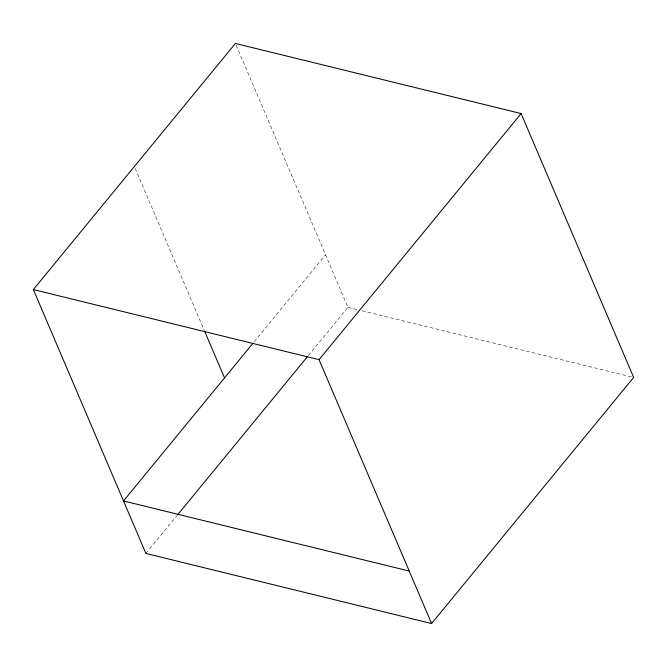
<?xml version="1.0" encoding="UTF-8"?>
<svg xmlns="http://www.w3.org/2000/svg" width="667" height="667" viewBox="0 0 667 667"><rect width="100%" height="100%" fill="white"/><g stroke="black" fill="none" stroke-linecap="round" stroke-linejoin="round"><path stroke-width="0.5" stroke-dasharray="3.33 2.5" d="M254.244 341.696L325.554 254.836M145.898 553.443L176.93 515.641M308.329 355.586L347.949 307.329L236.21 45.364M347.949 307.329L358.046 309.805M362.081 310.797L631.632 376.93M135.193 168.426L204.135 330.065"/><path stroke-width="1" d="M33.35 289.57L235.393 43.455L521.102 113.557L633.65 377.43L431.607 623.545L145.898 553.443L33.35 289.57L319.051 359.671L431.607 623.545M252.926 343.305L123.512 500.95L409.213 571.052M177.597 514.841L307.67 356.386M319.051 359.671L521.102 113.557M204.544 331.024L224.537 377.889"/></g></svg>
